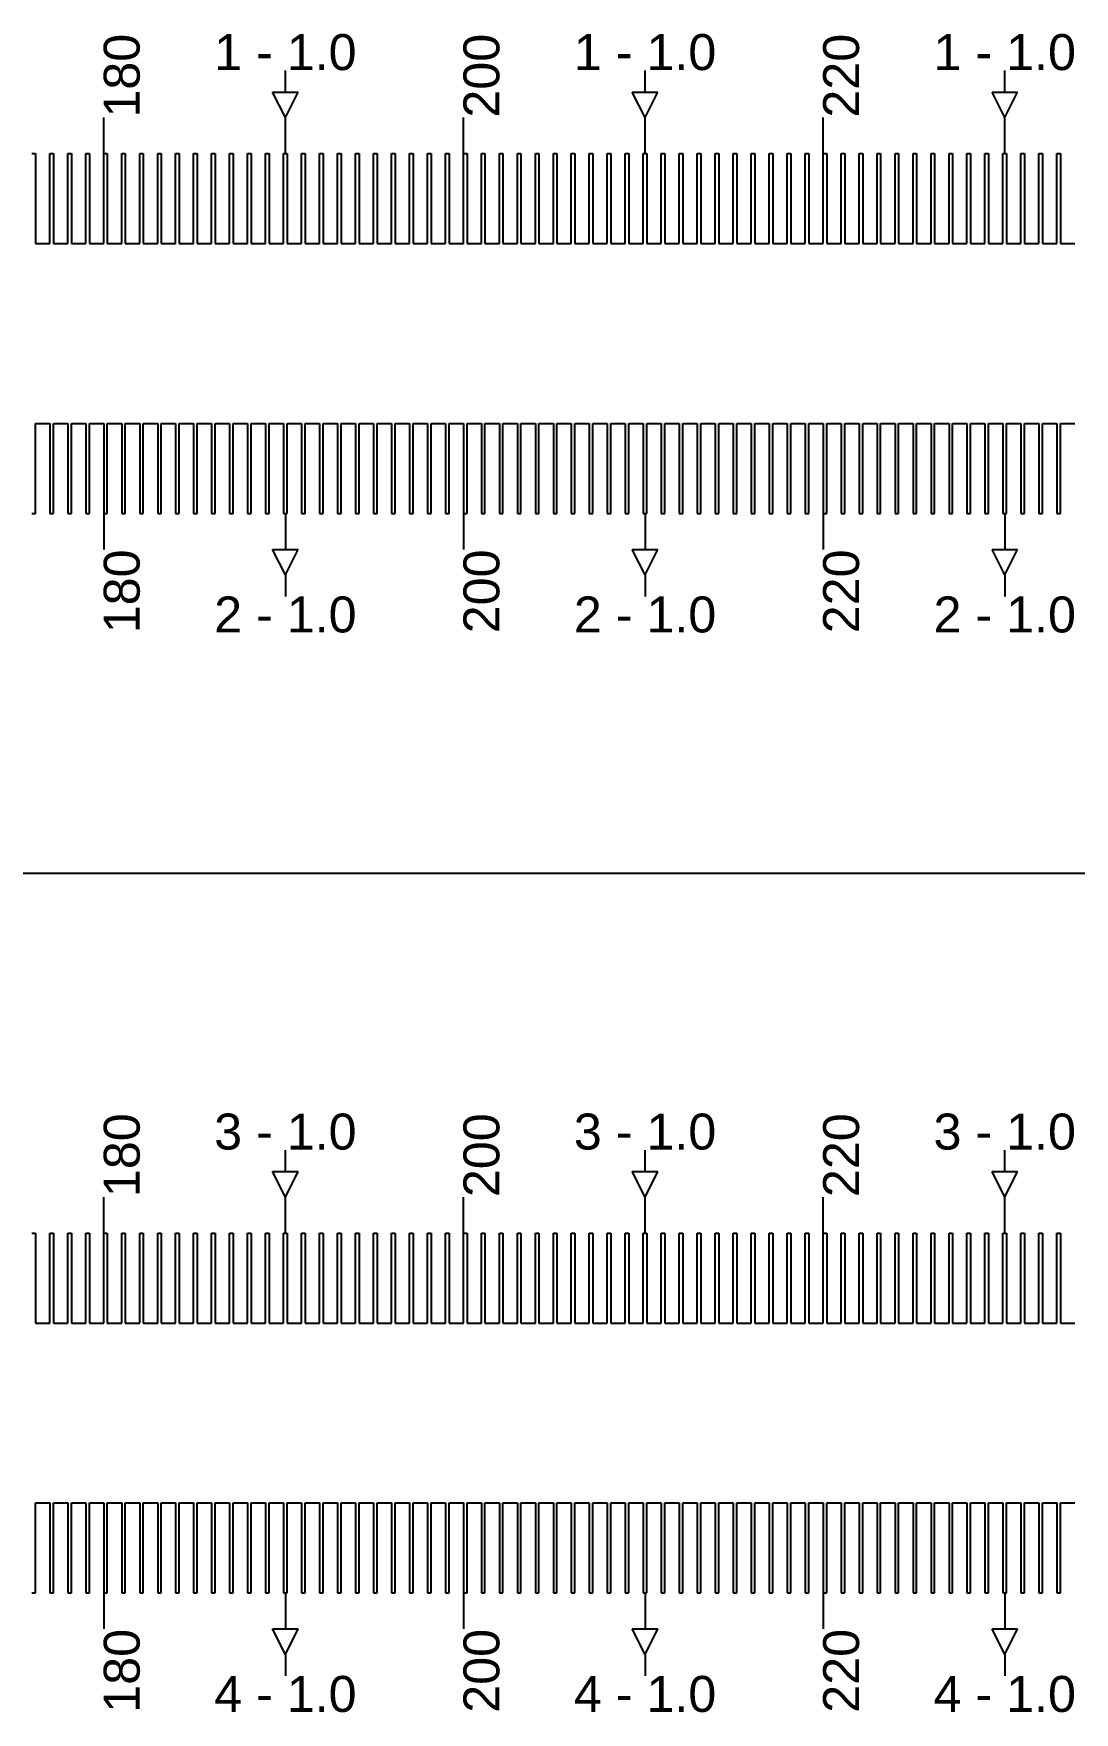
# Model space of a CAD drawing. Extents: x -119394 to 128420, y 74496 to 185496.
# Drawn here: x 13137.3 to 13426.7, y 112562.7 to 113029.2 of the extents above; entities that cross this region are included whole.
import ezdxf

# ---------------------------------------------------------------- set-up
doc = ezdxf.new("R2010")
doc.units = 13
doc.layers.add('CL - Label-1', color=120, linetype='Continuous')
doc.layers.add('CL - Label-2', color=132, linetype='Continuous')
doc.layers.add('CL - Sub-Micro', color=7, linetype='Continuous', true_color=0x47d1ff)
doc.styles.get("Standard").update_dxf_attribs({"font": 'arial.ttf'})

msp = doc.modelspace()

# ---------------------------------------------------------------- linework, layer by layer
for p, q in [((13207.29, 113012.94), (13207.29, 113018.94)), ((13307.29, 113012.94), (13307.29, 113018.94)), ((13407.29, 113012.94), (13407.29, 113018.94)), ((13156.79, 112995.86), (13156.79, 113005.86)), ((13207.29, 112995.86), (13207.29, 113005.86)), ((13256.79, 112995.86), (13256.79, 113005.86)), ((13307.29, 112995.86), (13307.29, 113005.86)), ((13356.79, 112995.86), (13356.79, 113005.86)), ((13407.29, 112995.86), (13407.29, 113005.86)), ((13156.79, 112895.86), (13156.79, 112885.86)), ((13207.29, 112895.86), (13207.29, 112885.86)), ((13256.79, 112895.86), (13256.79, 112885.86)), ((13307.29, 112895.86), (13307.29, 112885.86)), ((13356.79, 112895.86), (13356.79, 112885.86)), ((13407.29, 112895.86), (13407.29, 112885.86)), ((13207.29, 112878.79), (13207.29, 112872.79)), ((13307.29, 112878.79), (13307.29, 112872.79)), ((13407.29, 112878.79), (13407.29, 112872.79)), ((4356.79, 112795.86), (14856.79, 112795.86)), ((13207.29, 112712.94), (13207.29, 112718.94)), ((13307.29, 112712.94), (13307.29, 112718.94)), ((13407.29, 112712.94), (13407.29, 112718.94)), ((13156.79, 112695.86), (13156.79, 112705.86)), ((13207.29, 112695.86), (13207.29, 112705.86)), ((13256.79, 112695.86), (13256.79, 112705.86)), ((13307.29, 112695.86), (13307.29, 112705.86)), ((13356.79, 112695.86), (13356.79, 112705.86)), ((13407.29, 112695.86), (13407.29, 112705.86)), ((13156.79, 112595.86), (13156.79, 112585.86)), ((13207.29, 112595.86), (13207.29, 112585.86)), ((13256.79, 112595.86), (13256.79, 112585.86)), ((13307.29, 112595.86), (13307.29, 112585.86)), ((13356.79, 112595.86), (13356.79, 112585.86)), ((13407.29, 112595.86), (13407.29, 112585.86)), ((13207.29, 112578.79), (13207.29, 112572.79)), ((13307.29, 112578.79), (13307.29, 112572.79)), ((13407.29, 112578.79), (13407.29, 112572.79))]:
    msp.add_line(p, q)
at = {"layer": 'CL - Label-2'}
for p, q in [((13207.29, 113005.86), (13203.75, 113012.96)), ((13203.75, 113012.96), (13210.82, 113012.96)), ((13207.29, 113005.86), (13210.82, 113012.96)), ((13307.29, 113005.86), (13303.75, 113012.96)), ((13303.75, 113012.96), (13310.82, 113012.96)), ((13307.29, 113005.86), (13310.82, 113012.96)), ((13407.29, 113005.86), (13403.75, 113012.96)), ((13403.75, 113012.96), (13410.82, 113012.96)), ((13407.29, 113005.86), (13410.82, 113012.96)), ((13207.29, 112878.79), (13203.75, 112885.89)), ((13203.75, 112885.89), (13210.82, 112885.89)), ((13207.29, 112878.79), (13210.82, 112885.89)), ((13307.29, 112878.79), (13303.75, 112885.89)), ((13303.75, 112885.89), (13310.82, 112885.89)), ((13307.29, 112878.79), (13310.82, 112885.89)), ((13407.29, 112878.79), (13403.75, 112885.89)), ((13403.75, 112885.89), (13410.82, 112885.89)), ((13407.29, 112878.79), (13410.82, 112885.89)), ((13207.29, 112705.86), (13203.75, 112712.96)), ((13203.75, 112712.96), (13210.82, 112712.96)), ((13207.29, 112705.86), (13210.82, 112712.96)), ((13307.29, 112705.86), (13303.75, 112712.96)), ((13303.75, 112712.96), (13310.82, 112712.96)), ((13307.29, 112705.86), (13310.82, 112712.96)), ((13407.29, 112705.86), (13403.75, 112712.96)), ((13403.75, 112712.96), (13410.82, 112712.96)), ((13407.29, 112705.86), (13410.82, 112712.96)), ((13207.29, 112578.79), (13203.75, 112585.89)), ((13203.75, 112585.89), (13210.82, 112585.89)), ((13207.29, 112578.79), (13210.82, 112585.89)), ((13307.29, 112578.79), (13303.75, 112585.89)), ((13303.75, 112585.89), (13310.82, 112585.89)), ((13307.29, 112578.79), (13310.82, 112585.89)), ((13407.29, 112578.79), (13403.75, 112585.89)), ((13403.75, 112585.89), (13410.82, 112585.89)), ((13407.29, 112578.79), (13410.82, 112585.89))]:
    msp.add_line(p, q, dxfattribs=at)
at = {"layer": 'CL - Sub-Micro'}
for p, q in [((13136.79, 112995.86), (13137.79, 112995.86)), ((13137.79, 112995.86), (13137.79, 112970.86)), ((13141.79, 112970.86), (13141.79, 112995.86)), ((13141.79, 112995.86), (13142.79, 112995.86)), ((13142.79, 112995.86), (13142.79, 112970.86)), ((13146.79, 112970.86), (13146.79, 112995.86)), ((13146.79, 112995.86), (13147.79, 112995.86)), ((13147.79, 112995.86), (13147.79, 112970.86)), ((13151.79, 112970.86), (13151.79, 112995.86)), ((13151.79, 112995.86), (13152.79, 112995.86)), ((13152.79, 112995.86), (13152.79, 112970.86)), ((13156.79, 112970.86), (13156.79, 112995.86)), ((13156.79, 112995.86), (13157.79, 112995.86)), ((13157.79, 112995.86), (13157.79, 112970.86)), ((13161.79, 112970.86), (13161.79, 112995.86)), ((13161.79, 112995.86), (13162.79, 112995.86)), ((13162.79, 112995.86), (13162.79, 112970.86)), ((13166.79, 112970.86), (13166.79, 112995.86)), ((13166.79, 112995.86), (13167.79, 112995.86)), ((13167.79, 112995.86), (13167.79, 112970.86)), ((13171.79, 112970.86), (13171.79, 112995.86)), ((13171.79, 112995.86), (13172.79, 112995.86)), ((13172.79, 112995.86), (13172.79, 112970.86)), ((13176.79, 112970.86), (13176.79, 112995.86)), ((13176.79, 112995.86), (13177.79, 112995.86)), ((13177.79, 112995.86), (13177.79, 112970.86)), ((13181.79, 112970.86), (13181.79, 112995.86)), ((13181.79, 112995.86), (13182.79, 112995.86)), ((13182.79, 112995.86), (13182.79, 112970.86)), ((13186.79, 112970.86), (13186.79, 112995.86)), ((13186.79, 112995.86), (13187.79, 112995.86)), ((13187.79, 112995.86), (13187.79, 112970.86)), ((13191.79, 112970.86), (13191.79, 112995.86)), ((13191.79, 112995.86), (13192.79, 112995.86)), ((13192.79, 112995.86), (13192.79, 112970.86)), ((13196.79, 112970.86), (13196.79, 112995.86)), ((13196.79, 112995.86), (13197.79, 112995.86)), ((13197.79, 112995.86), (13197.79, 112970.86)), ((13201.79, 112970.86), (13201.79, 112995.86)), ((13201.79, 112995.86), (13202.79, 112995.86)), ((13202.79, 112995.86), (13202.79, 112970.86)), ((13206.79, 112970.86), (13206.79, 112995.86)), ((13206.79, 112995.86), (13207.79, 112995.86)), ((13207.79, 112995.86), (13207.79, 112970.86)), ((13211.79, 112970.86), (13211.79, 112995.86)), ((13211.79, 112995.86), (13212.79, 112995.86)), ((13212.79, 112995.86), (13212.79, 112970.86)), ((13216.79, 112970.86), (13216.79, 112995.86)), ((13216.79, 112995.86), (13217.79, 112995.86)), ((13217.79, 112995.86), (13217.79, 112970.86)), ((13221.79, 112970.86), (13221.79, 112995.86)), ((13221.79, 112995.86), (13222.79, 112995.86)), ((13222.79, 112995.86), (13222.79, 112970.86)), ((13226.79, 112970.86), (13226.79, 112995.86)), ((13226.79, 112995.86), (13227.79, 112995.86)), ((13227.79, 112995.86), (13227.79, 112970.86)), ((13231.79, 112970.86), (13231.79, 112995.86)), ((13231.79, 112995.86), (13232.79, 112995.86)), ((13232.79, 112995.86), (13232.79, 112970.86)), ((13236.79, 112970.86), (13236.79, 112995.86)), ((13236.79, 112995.86), (13237.79, 112995.86)), ((13237.79, 112995.86), (13237.79, 112970.86)), ((13241.79, 112970.86), (13241.79, 112995.86)), ((13241.79, 112995.86), (13242.79, 112995.86)), ((13242.79, 112995.86), (13242.79, 112970.86)), ((13246.79, 112970.86), (13246.79, 112995.86)), ((13246.79, 112995.86), (13247.79, 112995.86)), ((13247.79, 112995.86), (13247.79, 112970.86)), ((13251.79, 112970.86), (13251.79, 112995.86)), ((13251.79, 112995.86), (13252.79, 112995.86)), ((13252.79, 112995.86), (13252.79, 112970.86)), ((13256.79, 112970.86), (13256.79, 112995.86)), ((13256.79, 112995.86), (13257.79, 112995.86)), ((13257.79, 112995.86), (13257.79, 112970.86)), ((13261.79, 112970.86), (13261.79, 112995.86)), ((13261.79, 112995.86), (13262.79, 112995.86)), ((13262.79, 112995.86), (13262.79, 112970.86)), ((13266.79, 112970.86), (13266.79, 112995.86)), ((13266.79, 112995.86), (13267.79, 112995.86)), ((13267.79, 112995.86), (13267.79, 112970.86)), ((13271.79, 112970.86), (13271.79, 112995.86)), ((13271.79, 112995.86), (13272.79, 112995.86)), ((13272.79, 112995.86), (13272.79, 112970.86)), ((13276.79, 112970.86), (13276.79, 112995.86)), ((13276.79, 112995.86), (13277.79, 112995.86)), ((13277.79, 112995.86), (13277.79, 112970.86)), ((13281.79, 112970.86), (13281.79, 112995.86)), ((13281.79, 112995.86), (13282.79, 112995.86)), ((13282.79, 112995.86), (13282.79, 112970.86)), ((13286.79, 112970.86), (13286.79, 112995.86)), ((13286.79, 112995.86), (13287.79, 112995.86)), ((13287.79, 112995.86), (13287.79, 112970.86)), ((13291.79, 112970.86), (13291.79, 112995.86)), ((13291.79, 112995.86), (13292.79, 112995.86)), ((13292.79, 112995.86), (13292.79, 112970.86)), ((13296.79, 112970.86), (13296.79, 112995.86)), ((13296.79, 112995.86), (13297.79, 112995.86)), ((13297.79, 112995.86), (13297.79, 112970.86)), ((13301.79, 112970.86), (13301.79, 112995.86)), ((13301.79, 112995.86), (13302.79, 112995.86)), ((13302.79, 112995.86), (13302.79, 112970.86)), ((13306.79, 112970.86), (13306.79, 112995.86)), ((13306.79, 112995.86), (13307.79, 112995.86)), ((13307.79, 112995.86), (13307.79, 112970.86)), ((13311.79, 112970.86), (13311.79, 112995.86)), ((13311.79, 112995.86), (13312.79, 112995.86)), ((13312.79, 112995.86), (13312.79, 112970.86)), ((13316.79, 112970.86), (13316.79, 112995.86)), ((13316.79, 112995.86), (13317.79, 112995.86)), ((13317.79, 112995.86), (13317.79, 112970.86)), ((13321.79, 112970.86), (13321.79, 112995.86)), ((13321.79, 112995.86), (13322.79, 112995.86)), ((13322.79, 112995.86), (13322.79, 112970.86)), ((13326.79, 112970.86), (13326.79, 112995.86)), ((13326.79, 112995.86), (13327.79, 112995.86)), ((13327.79, 112995.86), (13327.79, 112970.86)), ((13331.79, 112970.86), (13331.79, 112995.86)), ((13331.79, 112995.86), (13332.79, 112995.86)), ((13332.79, 112995.86), (13332.79, 112970.86)), ((13336.79, 112970.86), (13336.79, 112995.86)), ((13336.79, 112995.86), (13337.79, 112995.86)), ((13337.79, 112995.86), (13337.79, 112970.86)), ((13341.79, 112970.86), (13341.79, 112995.86)), ((13341.79, 112995.86), (13342.79, 112995.86)), ((13342.79, 112995.86), (13342.79, 112970.86)), ((13346.79, 112970.86), (13346.79, 112995.86)), ((13346.79, 112995.86), (13347.79, 112995.86)), ((13347.79, 112995.86), (13347.79, 112970.86)), ((13351.79, 112970.86), (13351.79, 112995.86)), ((13351.79, 112995.86), (13352.79, 112995.86)), ((13352.79, 112995.86), (13352.79, 112970.86)), ((13356.79, 112970.86), (13356.79, 112995.86)), ((13356.79, 112995.86), (13357.79, 112995.86)), ((13357.79, 112995.86), (13357.79, 112970.86)), ((13361.79, 112970.86), (13361.79, 112995.86)), ((13361.79, 112995.86), (13362.79, 112995.86)), ((13362.79, 112995.86), (13362.79, 112970.86)), ((13366.79, 112970.86), (13366.79, 112995.86)), ((13366.79, 112995.86), (13367.79, 112995.86)), ((13367.79, 112995.86), (13367.79, 112970.86)), ((13371.79, 112970.86), (13371.79, 112995.86)), ((13371.79, 112995.86), (13372.79, 112995.86)), ((13372.79, 112995.86), (13372.79, 112970.86)), ((13376.79, 112970.86), (13376.79, 112995.86)), ((13376.79, 112995.86), (13377.79, 112995.86)), ((13377.79, 112995.86), (13377.79, 112970.86)), ((13381.79, 112970.86), (13381.79, 112995.86)), ((13381.79, 112995.86), (13382.79, 112995.86)), ((13382.79, 112995.86), (13382.79, 112970.86)), ((13386.79, 112970.86), (13386.79, 112995.86)), ((13386.79, 112995.86), (13387.79, 112995.86)), ((13387.79, 112995.86), (13387.79, 112970.86)), ((13391.79, 112970.86), (13391.79, 112995.86)), ((13391.79, 112995.86), (13392.79, 112995.86)), ((13392.79, 112995.86), (13392.79, 112970.86)), ((13396.79, 112970.86), (13396.79, 112995.86)), ((13396.79, 112995.86), (13397.79, 112995.86)), ((13397.79, 112995.86), (13397.79, 112970.86)), ((13401.79, 112970.86), (13401.79, 112995.86)), ((13401.79, 112995.86), (13402.79, 112995.86)), ((13402.79, 112995.86), (13402.79, 112970.86)), ((13406.79, 112970.86), (13406.79, 112995.86)), ((13406.79, 112995.86), (13407.79, 112995.86)), ((13407.79, 112995.86), (13407.79, 112970.86)), ((13411.79, 112970.86), (13411.79, 112995.86)), ((13411.79, 112995.86), (13412.79, 112995.86)), ((13412.79, 112995.86), (13412.79, 112970.86)), ((13416.79, 112970.86), (13416.79, 112995.86)), ((13416.79, 112995.86), (13417.79, 112995.86)), ((13417.79, 112995.86), (13417.79, 112970.86)), ((13421.79, 112970.86), (13421.79, 112995.86)), ((13421.79, 112995.86), (13422.79, 112995.86)), ((13422.79, 112995.86), (13422.79, 112970.86)), ((13137.79, 112970.86), (13141.79, 112970.86)), ((13142.79, 112970.86), (13146.79, 112970.86)), ((13147.79, 112970.86), (13151.79, 112970.86)), ((13152.79, 112970.86), (13156.79, 112970.86)), ((13157.79, 112970.86), (13161.79, 112970.86)), ((13162.79, 112970.86), (13166.79, 112970.86)), ((13167.79, 112970.86), (13171.79, 112970.86)), ((13172.79, 112970.86), (13176.79, 112970.86)), ((13177.79, 112970.86), (13181.79, 112970.86)), ((13182.79, 112970.86), (13186.79, 112970.86)), ((13187.79, 112970.86), (13191.79, 112970.86)), ((13192.79, 112970.86), (13196.79, 112970.86)), ((13197.79, 112970.86), (13201.79, 112970.86)), ((13202.79, 112970.86), (13206.79, 112970.86)), ((13207.79, 112970.86), (13211.79, 112970.86)), ((13212.79, 112970.86), (13216.79, 112970.86)), ((13217.79, 112970.86), (13221.79, 112970.86)), ((13222.79, 112970.86), (13226.79, 112970.86)), ((13227.79, 112970.86), (13231.79, 112970.86)), ((13232.79, 112970.86), (13236.79, 112970.86)), ((13237.79, 112970.86), (13241.79, 112970.86)), ((13242.79, 112970.86), (13246.79, 112970.86)), ((13247.79, 112970.86), (13251.79, 112970.86)), ((13252.79, 112970.86), (13256.79, 112970.86)), ((13257.79, 112970.86), (13261.79, 112970.86)), ((13262.79, 112970.86), (13266.79, 112970.86)), ((13267.79, 112970.86), (13271.79, 112970.86)), ((13272.79, 112970.86), (13276.79, 112970.86)), ((13277.79, 112970.86), (13281.79, 112970.86)), ((13282.79, 112970.86), (13286.79, 112970.86)), ((13287.79, 112970.86), (13291.79, 112970.86)), ((13292.79, 112970.86), (13296.79, 112970.86)), ((13297.79, 112970.86), (13301.79, 112970.86)), ((13302.79, 112970.86), (13306.79, 112970.86)), ((13307.79, 112970.86), (13311.79, 112970.86)), ((13312.79, 112970.86), (13316.79, 112970.86)), ((13317.79, 112970.86), (13321.79, 112970.86)), ((13322.79, 112970.86), (13326.79, 112970.86)), ((13327.79, 112970.86), (13331.79, 112970.86)), ((13332.79, 112970.86), (13336.79, 112970.86)), ((13337.79, 112970.86), (13341.79, 112970.86)), ((13342.79, 112970.86), (13346.79, 112970.86)), ((13347.79, 112970.86), (13351.79, 112970.86)), ((13352.79, 112970.86), (13356.79, 112970.86)), ((13357.79, 112970.86), (13361.79, 112970.86)), ((13362.79, 112970.86), (13366.79, 112970.86)), ((13367.79, 112970.86), (13371.79, 112970.86)), ((13372.79, 112970.86), (13376.79, 112970.86)), ((13377.79, 112970.86), (13381.79, 112970.86)), ((13382.79, 112970.86), (13386.79, 112970.86)), ((13387.79, 112970.86), (13391.79, 112970.86)), ((13392.79, 112970.86), (13396.79, 112970.86)), ((13397.79, 112970.86), (13401.79, 112970.86)), ((13402.79, 112970.86), (13406.79, 112970.86)), ((13407.79, 112970.86), (13411.79, 112970.86)), ((13412.79, 112970.86), (13416.79, 112970.86)), ((13417.79, 112970.86), (13421.79, 112970.86)), ((13422.79, 112970.86), (13426.79, 112970.86)), ((13137.79, 112895.86), (13137.79, 112920.86)), ((13137.79, 112920.86), (13141.79, 112920.86)), ((13141.79, 112920.86), (13141.79, 112895.86)), ((13142.79, 112895.86), (13142.79, 112920.86)), ((13142.79, 112920.86), (13146.79, 112920.86)), ((13146.79, 112920.86), (13146.79, 112895.86)), ((13147.79, 112895.86), (13147.79, 112920.86)), ((13147.79, 112920.86), (13151.79, 112920.86)), ((13151.79, 112920.86), (13151.79, 112895.86)), ((13152.79, 112895.86), (13152.79, 112920.86)), ((13152.79, 112920.86), (13156.79, 112920.86)), ((13156.79, 112920.86), (13156.79, 112895.86)), ((13157.79, 112895.86), (13157.79, 112920.86)), ((13157.79, 112920.86), (13161.79, 112920.86)), ((13161.79, 112920.86), (13161.79, 112895.86)), ((13162.79, 112895.86), (13162.79, 112920.86)), ((13162.79, 112920.86), (13166.79, 112920.86)), ((13166.79, 112920.86), (13166.79, 112895.86)), ((13167.79, 112895.86), (13167.79, 112920.86)), ((13167.79, 112920.86), (13171.79, 112920.86)), ((13171.79, 112920.86), (13171.79, 112895.86)), ((13172.79, 112895.86), (13172.79, 112920.86)), ((13172.79, 112920.86), (13176.79, 112920.86)), ((13176.79, 112920.86), (13176.79, 112895.86)), ((13177.79, 112895.86), (13177.79, 112920.86)), ((13177.79, 112920.86), (13181.79, 112920.86)), ((13181.79, 112920.86), (13181.79, 112895.86)), ((13182.79, 112895.86), (13182.79, 112920.86)), ((13182.79, 112920.86), (13186.79, 112920.86)), ((13186.79, 112920.86), (13186.79, 112895.86)), ((13187.79, 112895.86), (13187.79, 112920.86)), ((13187.79, 112920.86), (13191.79, 112920.86)), ((13191.79, 112920.86), (13191.79, 112895.86)), ((13192.79, 112895.86), (13192.79, 112920.86)), ((13192.79, 112920.86), (13196.79, 112920.86)), ((13196.79, 112920.86), (13196.79, 112895.86)), ((13197.79, 112895.86), (13197.79, 112920.86)), ((13197.79, 112920.86), (13201.79, 112920.86)), ((13201.79, 112920.86), (13201.79, 112895.86)), ((13202.79, 112895.86), (13202.79, 112920.86)), ((13202.79, 112920.86), (13206.79, 112920.86)), ((13206.79, 112920.86), (13206.79, 112895.86)), ((13207.79, 112895.86), (13207.79, 112920.86)), ((13207.79, 112920.86), (13211.79, 112920.86)), ((13211.79, 112920.86), (13211.79, 112895.86)), ((13212.79, 112895.86), (13212.79, 112920.86)), ((13212.79, 112920.86), (13216.79, 112920.86)), ((13216.79, 112920.86), (13216.79, 112895.86)), ((13217.79, 112895.86), (13217.79, 112920.86)), ((13217.79, 112920.86), (13221.79, 112920.86)), ((13221.79, 112920.86), (13221.79, 112895.86)), ((13222.79, 112895.86), (13222.79, 112920.86)), ((13222.79, 112920.86), (13226.79, 112920.86)), ((13226.79, 112920.86), (13226.79, 112895.86)), ((13227.79, 112895.86), (13227.79, 112920.86)), ((13227.79, 112920.86), (13231.79, 112920.86)), ((13231.79, 112920.86), (13231.79, 112895.86)), ((13232.79, 112895.86), (13232.79, 112920.86)), ((13232.79, 112920.86), (13236.79, 112920.86)), ((13236.79, 112920.86), (13236.79, 112895.86)), ((13237.79, 112895.86), (13237.79, 112920.86)), ((13237.79, 112920.86), (13241.79, 112920.86)), ((13241.79, 112920.86), (13241.79, 112895.86)), ((13242.79, 112895.86), (13242.79, 112920.86)), ((13242.79, 112920.86), (13246.79, 112920.86)), ((13246.79, 112920.86), (13246.79, 112895.86)), ((13247.79, 112895.86), (13247.79, 112920.86)), ((13247.79, 112920.86), (13251.79, 112920.86)), ((13251.79, 112920.86), (13251.79, 112895.86)), ((13252.79, 112895.86), (13252.79, 112920.86)), ((13252.79, 112920.86), (13256.79, 112920.86)), ((13256.79, 112920.86), (13256.79, 112895.86)), ((13257.79, 112895.86), (13257.79, 112920.86)), ((13257.79, 112920.86), (13261.79, 112920.86)), ((13261.79, 112920.86), (13261.79, 112895.86)), ((13262.79, 112895.86), (13262.79, 112920.86)), ((13262.79, 112920.86), (13266.79, 112920.86)), ((13266.79, 112920.86), (13266.79, 112895.86)), ((13267.79, 112895.86), (13267.79, 112920.86)), ((13267.79, 112920.86), (13271.79, 112920.86)), ((13271.79, 112920.86), (13271.79, 112895.86)), ((13272.79, 112895.86), (13272.79, 112920.86)), ((13272.79, 112920.86), (13276.79, 112920.86)), ((13276.79, 112920.86), (13276.79, 112895.86)), ((13277.79, 112895.86), (13277.79, 112920.86)), ((13277.79, 112920.86), (13281.79, 112920.86)), ((13281.79, 112920.86), (13281.79, 112895.86)), ((13282.79, 112895.86), (13282.79, 112920.86)), ((13282.79, 112920.86), (13286.79, 112920.86)), ((13286.79, 112920.86), (13286.79, 112895.86)), ((13287.79, 112895.86), (13287.79, 112920.86)), ((13287.79, 112920.86), (13291.79, 112920.86)), ((13291.79, 112920.86), (13291.79, 112895.86)), ((13292.79, 112895.86), (13292.79, 112920.86)), ((13292.79, 112920.86), (13296.79, 112920.86)), ((13296.79, 112920.86), (13296.79, 112895.86)), ((13297.79, 112895.86), (13297.79, 112920.86)), ((13297.79, 112920.86), (13301.79, 112920.86)), ((13301.79, 112920.86), (13301.79, 112895.86)), ((13302.79, 112895.86), (13302.79, 112920.86)), ((13302.79, 112920.86), (13306.79, 112920.86)), ((13306.79, 112920.86), (13306.79, 112895.86)), ((13307.79, 112895.86), (13307.79, 112920.86)), ((13307.79, 112920.86), (13311.79, 112920.86)), ((13311.79, 112920.86), (13311.79, 112895.86)), ((13312.79, 112895.86), (13312.79, 112920.86)), ((13312.79, 112920.86), (13316.79, 112920.86)), ((13316.79, 112920.86), (13316.79, 112895.86)), ((13317.79, 112895.86), (13317.79, 112920.86)), ((13317.79, 112920.86), (13321.79, 112920.86)), ((13321.79, 112920.86), (13321.79, 112895.86)), ((13322.79, 112895.86), (13322.79, 112920.86)), ((13322.79, 112920.86), (13326.79, 112920.86)), ((13326.79, 112920.86), (13326.79, 112895.86)), ((13327.79, 112895.86), (13327.79, 112920.86)), ((13327.79, 112920.86), (13331.79, 112920.86)), ((13331.79, 112920.86), (13331.79, 112895.86)), ((13332.79, 112895.86), (13332.79, 112920.86)), ((13332.79, 112920.86), (13336.79, 112920.86)), ((13336.79, 112920.86), (13336.79, 112895.86)), ((13337.79, 112895.86), (13337.79, 112920.86)), ((13337.79, 112920.86), (13341.79, 112920.86)), ((13341.79, 112920.86), (13341.79, 112895.86)), ((13342.79, 112895.86), (13342.79, 112920.86)), ((13342.79, 112920.86), (13346.79, 112920.86)), ((13346.79, 112920.86), (13346.79, 112895.86)), ((13347.79, 112895.86), (13347.79, 112920.86)), ((13347.79, 112920.86), (13351.79, 112920.86)), ((13351.79, 112920.86), (13351.79, 112895.86)), ((13352.79, 112895.86), (13352.79, 112920.86)), ((13352.79, 112920.86), (13356.79, 112920.86)), ((13356.79, 112920.86), (13356.79, 112895.86)), ((13357.79, 112895.86), (13357.79, 112920.86)), ((13357.79, 112920.86), (13361.79, 112920.86)), ((13361.79, 112920.86), (13361.79, 112895.86)), ((13362.79, 112895.86), (13362.79, 112920.86)), ((13362.79, 112920.86), (13366.79, 112920.86)), ((13366.79, 112920.86), (13366.79, 112895.86)), ((13367.79, 112895.86), (13367.79, 112920.86)), ((13367.79, 112920.86), (13371.79, 112920.86)), ((13371.79, 112920.86), (13371.79, 112895.86)), ((13372.79, 112895.86), (13372.79, 112920.86)), ((13372.79, 112920.86), (13376.79, 112920.86)), ((13376.79, 112920.86), (13376.79, 112895.86)), ((13377.79, 112895.86), (13377.79, 112920.86)), ((13377.79, 112920.86), (13381.79, 112920.86)), ((13381.79, 112920.86), (13381.79, 112895.86)), ((13382.79, 112895.86), (13382.79, 112920.86)), ((13382.79, 112920.86), (13386.79, 112920.86)), ((13386.79, 112920.86), (13386.79, 112895.86)), ((13387.79, 112895.86), (13387.79, 112920.86)), ((13387.79, 112920.86), (13391.79, 112920.86)), ((13391.79, 112920.86), (13391.79, 112895.86)), ((13392.79, 112895.86), (13392.79, 112920.86)), ((13392.79, 112920.86), (13396.79, 112920.86)), ((13396.79, 112920.86), (13396.79, 112895.86)), ((13397.79, 112895.86), (13397.79, 112920.86)), ((13397.79, 112920.86), (13401.79, 112920.86)), ((13401.79, 112920.86), (13401.79, 112895.86)), ((13402.79, 112895.86), (13402.79, 112920.86)), ((13402.79, 112920.86), (13406.79, 112920.86)), ((13406.79, 112920.86), (13406.79, 112895.86)), ((13407.79, 112895.86), (13407.79, 112920.86)), ((13407.79, 112920.86), (13411.79, 112920.86)), ((13411.79, 112920.86), (13411.79, 112895.86)), ((13412.79, 112895.86), (13412.79, 112920.86)), ((13412.79, 112920.86), (13416.79, 112920.86)), ((13416.79, 112920.86), (13416.79, 112895.86)), ((13417.79, 112895.86), (13417.79, 112920.86)), ((13417.79, 112920.86), (13421.79, 112920.86)), ((13421.79, 112920.86), (13421.79, 112895.86)), ((13422.79, 112895.86), (13422.79, 112920.86)), ((13422.79, 112920.86), (13426.79, 112920.86)), ((13136.79, 112895.86), (13137.79, 112895.86)), ((13141.79, 112895.86), (13142.79, 112895.86)), ((13146.79, 112895.86), (13147.79, 112895.86)), ((13151.79, 112895.86), (13152.79, 112895.86)), ((13156.79, 112895.86), (13157.79, 112895.86)), ((13161.79, 112895.86), (13162.79, 112895.86)), ((13166.79, 112895.86), (13167.79, 112895.86)), ((13171.79, 112895.86), (13172.79, 112895.86)), ((13176.79, 112895.86), (13177.79, 112895.86)), ((13181.79, 112895.86), (13182.79, 112895.86)), ((13186.79, 112895.86), (13187.79, 112895.86)), ((13191.79, 112895.86), (13192.79, 112895.86)), ((13196.79, 112895.86), (13197.79, 112895.86)), ((13201.79, 112895.86), (13202.79, 112895.86)), ((13206.79, 112895.86), (13207.79, 112895.86)), ((13211.79, 112895.86), (13212.79, 112895.86)), ((13216.79, 112895.86), (13217.79, 112895.86)), ((13221.79, 112895.86), (13222.79, 112895.86)), ((13226.79, 112895.86), (13227.79, 112895.86)), ((13231.79, 112895.86), (13232.79, 112895.86)), ((13236.79, 112895.86), (13237.79, 112895.86)), ((13241.79, 112895.86), (13242.79, 112895.86)), ((13246.79, 112895.86), (13247.79, 112895.86)), ((13251.79, 112895.86), (13252.79, 112895.86)), ((13256.79, 112895.86), (13257.79, 112895.86)), ((13261.79, 112895.86), (13262.79, 112895.86)), ((13266.79, 112895.86), (13267.79, 112895.86)), ((13271.79, 112895.86), (13272.79, 112895.86)), ((13276.79, 112895.86), (13277.79, 112895.86)), ((13281.79, 112895.86), (13282.79, 112895.86)), ((13286.79, 112895.86), (13287.79, 112895.86)), ((13291.79, 112895.86), (13292.79, 112895.86)), ((13296.79, 112895.86), (13297.79, 112895.86)), ((13301.79, 112895.86), (13302.79, 112895.86)), ((13306.79, 112895.86), (13307.79, 112895.86)), ((13311.79, 112895.86), (13312.79, 112895.86)), ((13316.79, 112895.86), (13317.79, 112895.86)), ((13321.79, 112895.86), (13322.79, 112895.86)), ((13326.79, 112895.86), (13327.79, 112895.86)), ((13331.79, 112895.86), (13332.79, 112895.86)), ((13336.79, 112895.86), (13337.79, 112895.86)), ((13341.79, 112895.86), (13342.79, 112895.86)), ((13346.79, 112895.86), (13347.79, 112895.86)), ((13351.79, 112895.86), (13352.79, 112895.86)), ((13356.79, 112895.86), (13357.79, 112895.86)), ((13361.79, 112895.86), (13362.79, 112895.86)), ((13366.79, 112895.86), (13367.79, 112895.86)), ((13371.79, 112895.86), (13372.79, 112895.86)), ((13376.79, 112895.86), (13377.79, 112895.86)), ((13381.79, 112895.86), (13382.79, 112895.86)), ((13386.79, 112895.86), (13387.79, 112895.86)), ((13391.79, 112895.86), (13392.79, 112895.86)), ((13396.79, 112895.86), (13397.79, 112895.86)), ((13401.79, 112895.86), (13402.79, 112895.86)), ((13406.79, 112895.86), (13407.79, 112895.86)), ((13411.79, 112895.86), (13412.79, 112895.86)), ((13416.79, 112895.86), (13417.79, 112895.86)), ((13421.79, 112895.86), (13422.79, 112895.86)), ((13136.79, 112695.86), (13137.79, 112695.86)), ((13137.79, 112695.86), (13137.79, 112670.86)), ((13141.79, 112670.86), (13141.79, 112695.86)), ((13141.79, 112695.86), (13142.79, 112695.86)), ((13142.79, 112695.86), (13142.79, 112670.86)), ((13146.79, 112670.86), (13146.79, 112695.86)), ((13146.79, 112695.86), (13147.79, 112695.86)), ((13147.79, 112695.86), (13147.79, 112670.86)), ((13151.79, 112670.86), (13151.79, 112695.86)), ((13151.79, 112695.86), (13152.79, 112695.86)), ((13152.79, 112695.86), (13152.79, 112670.86)), ((13156.79, 112670.86), (13156.79, 112695.86)), ((13156.79, 112695.86), (13157.79, 112695.86)), ((13157.79, 112695.86), (13157.79, 112670.86)), ((13161.79, 112670.86), (13161.79, 112695.86)), ((13161.79, 112695.86), (13162.79, 112695.86)), ((13162.79, 112695.86), (13162.79, 112670.86)), ((13166.79, 112670.86), (13166.79, 112695.86)), ((13166.79, 112695.86), (13167.79, 112695.86)), ((13167.79, 112695.86), (13167.79, 112670.86)), ((13171.79, 112670.86), (13171.79, 112695.86)), ((13171.79, 112695.86), (13172.79, 112695.86)), ((13172.79, 112695.86), (13172.79, 112670.86)), ((13176.79, 112670.86), (13176.79, 112695.86)), ((13176.79, 112695.86), (13177.79, 112695.86)), ((13177.79, 112695.86), (13177.79, 112670.86)), ((13181.79, 112670.86), (13181.79, 112695.86)), ((13181.79, 112695.86), (13182.79, 112695.86)), ((13182.79, 112695.86), (13182.79, 112670.86)), ((13186.79, 112670.86), (13186.79, 112695.86)), ((13186.79, 112695.86), (13187.79, 112695.86)), ((13187.79, 112695.86), (13187.79, 112670.86)), ((13191.79, 112670.86), (13191.79, 112695.86)), ((13191.79, 112695.86), (13192.79, 112695.86)), ((13192.79, 112695.86), (13192.79, 112670.86)), ((13196.79, 112670.86), (13196.79, 112695.86)), ((13196.79, 112695.86), (13197.79, 112695.86)), ((13197.79, 112695.86), (13197.79, 112670.86)), ((13201.79, 112670.86), (13201.79, 112695.86)), ((13201.79, 112695.86), (13202.79, 112695.86)), ((13202.79, 112695.86), (13202.79, 112670.86)), ((13206.79, 112670.86), (13206.79, 112695.86)), ((13206.79, 112695.86), (13207.79, 112695.86)), ((13207.79, 112695.86), (13207.79, 112670.86)), ((13211.79, 112670.86), (13211.79, 112695.86)), ((13211.79, 112695.86), (13212.79, 112695.86)), ((13212.79, 112695.86), (13212.79, 112670.86)), ((13216.79, 112670.86), (13216.79, 112695.86)), ((13216.79, 112695.86), (13217.79, 112695.86)), ((13217.79, 112695.86), (13217.79, 112670.86)), ((13221.79, 112670.86), (13221.79, 112695.86)), ((13221.79, 112695.86), (13222.79, 112695.86)), ((13222.79, 112695.86), (13222.79, 112670.86)), ((13226.79, 112670.86), (13226.79, 112695.86)), ((13226.79, 112695.86), (13227.79, 112695.86)), ((13227.79, 112695.86), (13227.79, 112670.86)), ((13231.79, 112670.86), (13231.79, 112695.86)), ((13231.79, 112695.86), (13232.79, 112695.86)), ((13232.79, 112695.86), (13232.79, 112670.86)), ((13236.79, 112670.86), (13236.79, 112695.86)), ((13236.79, 112695.86), (13237.79, 112695.86)), ((13237.79, 112695.86), (13237.79, 112670.86)), ((13241.79, 112670.86), (13241.79, 112695.86)), ((13241.79, 112695.86), (13242.79, 112695.86)), ((13242.79, 112695.86), (13242.79, 112670.86)), ((13246.79, 112670.86), (13246.79, 112695.86)), ((13246.79, 112695.86), (13247.79, 112695.86)), ((13247.79, 112695.86), (13247.79, 112670.86)), ((13251.79, 112670.86), (13251.79, 112695.86)), ((13251.79, 112695.86), (13252.79, 112695.86)), ((13252.79, 112695.86), (13252.79, 112670.86)), ((13256.79, 112670.86), (13256.79, 112695.86)), ((13256.79, 112695.86), (13257.79, 112695.86)), ((13257.79, 112695.86), (13257.79, 112670.86)), ((13261.79, 112670.86), (13261.79, 112695.86)), ((13261.79, 112695.86), (13262.79, 112695.86)), ((13262.79, 112695.86), (13262.79, 112670.86)), ((13266.79, 112670.86), (13266.79, 112695.86)), ((13266.79, 112695.86), (13267.79, 112695.86)), ((13267.79, 112695.86), (13267.79, 112670.86)), ((13271.79, 112670.86), (13271.79, 112695.86)), ((13271.79, 112695.86), (13272.79, 112695.86)), ((13272.79, 112695.86), (13272.79, 112670.86)), ((13276.79, 112670.86), (13276.79, 112695.86)), ((13276.79, 112695.86), (13277.79, 112695.86)), ((13277.79, 112695.86), (13277.79, 112670.86)), ((13281.79, 112670.86), (13281.79, 112695.86)), ((13281.79, 112695.86), (13282.79, 112695.86)), ((13282.79, 112695.86), (13282.79, 112670.86)), ((13286.79, 112670.86), (13286.79, 112695.86)), ((13286.79, 112695.86), (13287.79, 112695.86)), ((13287.79, 112695.86), (13287.79, 112670.86)), ((13291.79, 112670.86), (13291.79, 112695.86)), ((13291.79, 112695.86), (13292.79, 112695.86)), ((13292.79, 112695.86), (13292.79, 112670.86)), ((13296.79, 112670.86), (13296.79, 112695.86)), ((13296.79, 112695.86), (13297.79, 112695.86)), ((13297.79, 112695.86), (13297.79, 112670.86)), ((13301.79, 112670.86), (13301.79, 112695.86)), ((13301.79, 112695.86), (13302.79, 112695.86)), ((13302.79, 112695.86), (13302.79, 112670.86)), ((13306.79, 112670.86), (13306.79, 112695.86)), ((13306.79, 112695.86), (13307.79, 112695.86)), ((13307.79, 112695.86), (13307.79, 112670.86)), ((13311.79, 112670.86), (13311.79, 112695.86)), ((13311.79, 112695.86), (13312.79, 112695.86)), ((13312.79, 112695.86), (13312.79, 112670.86)), ((13316.79, 112670.86), (13316.79, 112695.86)), ((13316.79, 112695.86), (13317.79, 112695.86)), ((13317.79, 112695.86), (13317.79, 112670.86)), ((13321.79, 112670.86), (13321.79, 112695.86)), ((13321.79, 112695.86), (13322.79, 112695.86)), ((13322.79, 112695.86), (13322.79, 112670.86)), ((13326.79, 112670.86), (13326.79, 112695.86)), ((13326.79, 112695.86), (13327.79, 112695.86)), ((13327.79, 112695.86), (13327.79, 112670.86)), ((13331.79, 112670.86), (13331.79, 112695.86)), ((13331.79, 112695.86), (13332.79, 112695.86)), ((13332.79, 112695.86), (13332.79, 112670.86)), ((13336.79, 112670.86), (13336.79, 112695.86)), ((13336.79, 112695.86), (13337.79, 112695.86)), ((13337.79, 112695.86), (13337.79, 112670.86)), ((13341.79, 112670.86), (13341.79, 112695.86)), ((13341.79, 112695.86), (13342.79, 112695.86)), ((13342.79, 112695.86), (13342.79, 112670.86)), ((13346.79, 112670.86), (13346.79, 112695.86)), ((13346.79, 112695.86), (13347.79, 112695.86)), ((13347.79, 112695.86), (13347.79, 112670.86)), ((13351.79, 112670.86), (13351.79, 112695.86)), ((13351.79, 112695.86), (13352.79, 112695.86)), ((13352.79, 112695.86), (13352.79, 112670.86)), ((13356.79, 112670.86), (13356.79, 112695.86)), ((13356.79, 112695.86), (13357.79, 112695.86)), ((13357.79, 112695.86), (13357.79, 112670.86)), ((13361.79, 112670.86), (13361.79, 112695.86)), ((13361.79, 112695.86), (13362.79, 112695.86)), ((13362.79, 112695.86), (13362.79, 112670.86)), ((13366.79, 112670.86), (13366.79, 112695.86)), ((13366.79, 112695.86), (13367.79, 112695.86)), ((13367.79, 112695.86), (13367.79, 112670.86)), ((13371.79, 112670.86), (13371.79, 112695.86)), ((13371.79, 112695.86), (13372.79, 112695.86)), ((13372.79, 112695.86), (13372.79, 112670.86)), ((13376.79, 112670.86), (13376.79, 112695.86)), ((13376.79, 112695.86), (13377.79, 112695.86)), ((13377.79, 112695.86), (13377.79, 112670.86)), ((13381.79, 112670.86), (13381.79, 112695.86)), ((13381.79, 112695.86), (13382.79, 112695.86)), ((13382.79, 112695.86), (13382.79, 112670.86)), ((13386.79, 112670.86), (13386.79, 112695.86)), ((13386.79, 112695.86), (13387.79, 112695.86)), ((13387.79, 112695.86), (13387.79, 112670.86)), ((13391.79, 112670.86), (13391.79, 112695.86)), ((13391.79, 112695.86), (13392.79, 112695.86)), ((13392.79, 112695.86), (13392.79, 112670.86)), ((13396.79, 112670.86), (13396.79, 112695.86)), ((13396.79, 112695.86), (13397.79, 112695.86)), ((13397.79, 112695.86), (13397.79, 112670.86)), ((13401.79, 112670.86), (13401.79, 112695.86)), ((13401.79, 112695.86), (13402.79, 112695.86)), ((13402.79, 112695.86), (13402.79, 112670.86)), ((13406.79, 112670.86), (13406.79, 112695.86)), ((13406.79, 112695.86), (13407.79, 112695.86)), ((13407.79, 112695.86), (13407.79, 112670.86)), ((13411.79, 112670.86), (13411.79, 112695.86)), ((13411.79, 112695.86), (13412.79, 112695.86)), ((13412.79, 112695.86), (13412.79, 112670.86)), ((13416.79, 112670.86), (13416.79, 112695.86)), ((13416.79, 112695.86), (13417.79, 112695.86)), ((13417.79, 112695.86), (13417.79, 112670.86)), ((13421.79, 112670.86), (13421.79, 112695.86)), ((13421.79, 112695.86), (13422.79, 112695.86)), ((13422.79, 112695.86), (13422.79, 112670.86)), ((13137.79, 112670.86), (13141.79, 112670.86)), ((13142.79, 112670.86), (13146.79, 112670.86)), ((13147.79, 112670.86), (13151.79, 112670.86)), ((13152.79, 112670.86), (13156.79, 112670.86)), ((13157.79, 112670.86), (13161.79, 112670.86)), ((13162.79, 112670.86), (13166.79, 112670.86)), ((13167.79, 112670.86), (13171.79, 112670.86)), ((13172.79, 112670.86), (13176.79, 112670.86)), ((13177.79, 112670.86), (13181.79, 112670.86)), ((13182.79, 112670.86), (13186.79, 112670.86)), ((13187.79, 112670.86), (13191.79, 112670.86)), ((13192.79, 112670.86), (13196.79, 112670.86)), ((13197.79, 112670.86), (13201.79, 112670.86)), ((13202.79, 112670.86), (13206.79, 112670.86)), ((13207.79, 112670.86), (13211.79, 112670.86)), ((13212.79, 112670.86), (13216.79, 112670.86)), ((13217.79, 112670.86), (13221.79, 112670.86)), ((13222.79, 112670.86), (13226.79, 112670.86)), ((13227.79, 112670.86), (13231.79, 112670.86)), ((13232.79, 112670.86), (13236.79, 112670.86)), ((13237.79, 112670.86), (13241.79, 112670.86)), ((13242.79, 112670.86), (13246.79, 112670.86)), ((13247.79, 112670.86), (13251.79, 112670.86)), ((13252.79, 112670.86), (13256.79, 112670.86)), ((13257.79, 112670.86), (13261.79, 112670.86)), ((13262.79, 112670.86), (13266.79, 112670.86)), ((13267.79, 112670.86), (13271.79, 112670.86)), ((13272.79, 112670.86), (13276.79, 112670.86)), ((13277.79, 112670.86), (13281.79, 112670.86)), ((13282.79, 112670.86), (13286.79, 112670.86)), ((13287.79, 112670.86), (13291.79, 112670.86)), ((13292.79, 112670.86), (13296.79, 112670.86)), ((13297.79, 112670.86), (13301.79, 112670.86)), ((13302.79, 112670.86), (13306.79, 112670.86)), ((13307.79, 112670.86), (13311.79, 112670.86)), ((13312.79, 112670.86), (13316.79, 112670.86)), ((13317.79, 112670.86), (13321.79, 112670.86)), ((13322.79, 112670.86), (13326.79, 112670.86)), ((13327.79, 112670.86), (13331.79, 112670.86)), ((13332.79, 112670.86), (13336.79, 112670.86)), ((13337.79, 112670.86), (13341.79, 112670.86)), ((13342.79, 112670.86), (13346.79, 112670.86)), ((13347.79, 112670.86), (13351.79, 112670.86)), ((13352.79, 112670.86), (13356.79, 112670.86)), ((13357.79, 112670.86), (13361.79, 112670.86)), ((13362.79, 112670.86), (13366.79, 112670.86)), ((13367.79, 112670.86), (13371.79, 112670.86)), ((13372.79, 112670.86), (13376.79, 112670.86)), ((13377.79, 112670.86), (13381.79, 112670.86)), ((13382.79, 112670.86), (13386.79, 112670.86)), ((13387.79, 112670.86), (13391.79, 112670.86)), ((13392.79, 112670.86), (13396.79, 112670.86)), ((13397.79, 112670.86), (13401.79, 112670.86)), ((13402.79, 112670.86), (13406.79, 112670.86)), ((13407.79, 112670.86), (13411.79, 112670.86)), ((13412.79, 112670.86), (13416.79, 112670.86)), ((13417.79, 112670.86), (13421.79, 112670.86)), ((13422.79, 112670.86), (13426.79, 112670.86)), ((13137.79, 112595.86), (13137.79, 112620.86)), ((13137.79, 112620.86), (13141.79, 112620.86)), ((13141.79, 112620.86), (13141.79, 112595.86)), ((13142.79, 112595.86), (13142.79, 112620.86)), ((13142.79, 112620.86), (13146.79, 112620.86)), ((13146.79, 112620.86), (13146.79, 112595.86)), ((13147.79, 112595.86), (13147.79, 112620.86)), ((13147.79, 112620.86), (13151.79, 112620.86)), ((13151.79, 112620.86), (13151.79, 112595.86)), ((13152.79, 112595.86), (13152.79, 112620.86)), ((13152.79, 112620.86), (13156.79, 112620.86)), ((13156.79, 112620.86), (13156.79, 112595.86)), ((13157.79, 112595.86), (13157.79, 112620.86)), ((13157.79, 112620.86), (13161.79, 112620.86)), ((13161.79, 112620.86), (13161.79, 112595.86)), ((13162.79, 112595.86), (13162.79, 112620.86)), ((13162.79, 112620.86), (13166.79, 112620.86)), ((13166.79, 112620.86), (13166.79, 112595.86)), ((13167.79, 112595.86), (13167.79, 112620.86)), ((13167.79, 112620.86), (13171.79, 112620.86)), ((13171.79, 112620.86), (13171.79, 112595.86)), ((13172.79, 112595.86), (13172.79, 112620.86)), ((13172.79, 112620.86), (13176.79, 112620.86)), ((13176.79, 112620.86), (13176.79, 112595.86)), ((13177.79, 112595.86), (13177.79, 112620.86)), ((13177.79, 112620.86), (13181.79, 112620.86)), ((13181.79, 112620.86), (13181.79, 112595.86)), ((13182.79, 112595.86), (13182.79, 112620.86)), ((13182.79, 112620.86), (13186.79, 112620.86)), ((13186.79, 112620.86), (13186.79, 112595.86)), ((13187.79, 112595.86), (13187.79, 112620.86)), ((13187.79, 112620.86), (13191.79, 112620.86)), ((13191.79, 112620.86), (13191.79, 112595.86)), ((13192.79, 112595.86), (13192.79, 112620.86)), ((13192.79, 112620.86), (13196.79, 112620.86)), ((13196.79, 112620.86), (13196.79, 112595.86)), ((13197.79, 112595.86), (13197.79, 112620.86)), ((13197.79, 112620.86), (13201.79, 112620.86)), ((13201.79, 112620.86), (13201.79, 112595.86)), ((13202.79, 112595.86), (13202.79, 112620.86)), ((13202.79, 112620.86), (13206.79, 112620.86)), ((13206.79, 112620.86), (13206.79, 112595.86)), ((13207.79, 112595.86), (13207.79, 112620.86)), ((13207.79, 112620.86), (13211.79, 112620.86)), ((13211.79, 112620.86), (13211.79, 112595.86)), ((13212.79, 112595.86), (13212.79, 112620.86)), ((13212.79, 112620.86), (13216.79, 112620.86)), ((13216.79, 112620.86), (13216.79, 112595.86)), ((13217.79, 112595.86), (13217.79, 112620.86)), ((13217.79, 112620.86), (13221.79, 112620.86)), ((13221.79, 112620.86), (13221.79, 112595.86)), ((13222.79, 112595.86), (13222.79, 112620.86)), ((13222.79, 112620.86), (13226.79, 112620.86)), ((13226.79, 112620.86), (13226.79, 112595.86)), ((13227.79, 112595.86), (13227.79, 112620.86)), ((13227.79, 112620.86), (13231.79, 112620.86)), ((13231.79, 112620.86), (13231.79, 112595.86)), ((13232.79, 112595.86), (13232.79, 112620.86)), ((13232.79, 112620.86), (13236.79, 112620.86)), ((13236.79, 112620.86), (13236.79, 112595.86)), ((13237.79, 112595.86), (13237.79, 112620.86)), ((13237.79, 112620.86), (13241.79, 112620.86)), ((13241.79, 112620.86), (13241.79, 112595.86)), ((13242.79, 112595.86), (13242.79, 112620.86)), ((13242.79, 112620.86), (13246.79, 112620.86)), ((13246.79, 112620.86), (13246.79, 112595.86)), ((13247.79, 112595.86), (13247.79, 112620.86)), ((13247.79, 112620.86), (13251.79, 112620.86)), ((13251.79, 112620.86), (13251.79, 112595.86)), ((13252.79, 112595.86), (13252.79, 112620.86)), ((13252.79, 112620.86), (13256.79, 112620.86)), ((13256.79, 112620.86), (13256.79, 112595.86)), ((13257.79, 112595.86), (13257.79, 112620.86)), ((13257.79, 112620.86), (13261.79, 112620.86)), ((13261.79, 112620.86), (13261.79, 112595.86)), ((13262.79, 112595.86), (13262.79, 112620.86)), ((13262.79, 112620.86), (13266.79, 112620.86)), ((13266.79, 112620.86), (13266.79, 112595.86)), ((13267.79, 112595.86), (13267.79, 112620.86)), ((13267.79, 112620.86), (13271.79, 112620.86)), ((13271.79, 112620.86), (13271.79, 112595.86)), ((13272.79, 112595.86), (13272.79, 112620.86)), ((13272.79, 112620.86), (13276.79, 112620.86)), ((13276.79, 112620.86), (13276.79, 112595.86)), ((13277.79, 112595.86), (13277.79, 112620.86)), ((13277.79, 112620.86), (13281.79, 112620.86)), ((13281.79, 112620.86), (13281.79, 112595.86)), ((13282.79, 112595.86), (13282.79, 112620.86)), ((13282.79, 112620.86), (13286.79, 112620.86)), ((13286.79, 112620.86), (13286.79, 112595.86)), ((13287.79, 112595.86), (13287.79, 112620.86)), ((13287.79, 112620.86), (13291.79, 112620.86)), ((13291.79, 112620.86), (13291.79, 112595.86)), ((13292.79, 112595.86), (13292.79, 112620.86)), ((13292.79, 112620.86), (13296.79, 112620.86)), ((13296.79, 112620.86), (13296.79, 112595.86)), ((13297.79, 112595.86), (13297.79, 112620.86)), ((13297.79, 112620.86), (13301.79, 112620.86)), ((13301.79, 112620.86), (13301.79, 112595.86)), ((13302.79, 112595.86), (13302.79, 112620.86)), ((13302.79, 112620.86), (13306.79, 112620.86)), ((13306.79, 112620.86), (13306.79, 112595.86)), ((13307.79, 112595.86), (13307.79, 112620.86)), ((13307.79, 112620.86), (13311.79, 112620.86)), ((13311.79, 112620.86), (13311.79, 112595.86)), ((13312.79, 112595.86), (13312.79, 112620.86)), ((13312.79, 112620.86), (13316.79, 112620.86)), ((13316.79, 112620.86), (13316.79, 112595.86)), ((13317.79, 112595.86), (13317.79, 112620.86)), ((13317.79, 112620.86), (13321.79, 112620.86)), ((13321.79, 112620.86), (13321.79, 112595.86)), ((13322.79, 112595.86), (13322.79, 112620.86)), ((13322.79, 112620.86), (13326.79, 112620.86)), ((13326.79, 112620.86), (13326.79, 112595.86)), ((13327.79, 112595.86), (13327.79, 112620.86)), ((13327.79, 112620.86), (13331.79, 112620.86)), ((13331.79, 112620.86), (13331.79, 112595.86)), ((13332.79, 112595.86), (13332.79, 112620.86)), ((13332.79, 112620.86), (13336.79, 112620.86)), ((13336.79, 112620.86), (13336.79, 112595.86)), ((13337.79, 112595.86), (13337.79, 112620.86)), ((13337.79, 112620.86), (13341.79, 112620.86)), ((13341.79, 112620.86), (13341.79, 112595.86)), ((13342.79, 112595.86), (13342.79, 112620.86)), ((13342.79, 112620.86), (13346.79, 112620.86)), ((13346.79, 112620.86), (13346.79, 112595.86)), ((13347.79, 112595.86), (13347.79, 112620.86)), ((13347.79, 112620.86), (13351.79, 112620.86)), ((13351.79, 112620.86), (13351.79, 112595.86)), ((13352.79, 112595.86), (13352.79, 112620.86)), ((13352.79, 112620.86), (13356.79, 112620.86)), ((13356.79, 112620.86), (13356.79, 112595.86)), ((13357.79, 112595.86), (13357.79, 112620.86)), ((13357.79, 112620.86), (13361.79, 112620.86)), ((13361.79, 112620.86), (13361.79, 112595.86)), ((13362.79, 112595.86), (13362.79, 112620.86)), ((13362.79, 112620.86), (13366.79, 112620.86)), ((13366.79, 112620.86), (13366.79, 112595.86)), ((13367.79, 112595.86), (13367.79, 112620.86)), ((13367.79, 112620.86), (13371.79, 112620.86)), ((13371.79, 112620.86), (13371.79, 112595.86)), ((13372.79, 112595.86), (13372.79, 112620.86)), ((13372.79, 112620.86), (13376.79, 112620.86)), ((13376.79, 112620.86), (13376.79, 112595.86)), ((13377.79, 112595.86), (13377.79, 112620.86)), ((13377.79, 112620.86), (13381.79, 112620.86)), ((13381.79, 112620.86), (13381.79, 112595.86)), ((13382.79, 112595.86), (13382.79, 112620.86)), ((13382.79, 112620.86), (13386.79, 112620.86)), ((13386.79, 112620.86), (13386.79, 112595.86)), ((13387.79, 112595.86), (13387.79, 112620.86)), ((13387.79, 112620.86), (13391.79, 112620.86)), ((13391.79, 112620.86), (13391.79, 112595.86)), ((13392.79, 112595.86), (13392.79, 112620.86)), ((13392.79, 112620.86), (13396.79, 112620.86)), ((13396.79, 112620.86), (13396.79, 112595.86)), ((13397.79, 112595.86), (13397.79, 112620.86)), ((13397.79, 112620.86), (13401.79, 112620.86)), ((13401.79, 112620.86), (13401.79, 112595.86)), ((13402.79, 112595.86), (13402.79, 112620.86)), ((13402.79, 112620.86), (13406.79, 112620.86)), ((13406.79, 112620.86), (13406.79, 112595.86)), ((13407.79, 112595.86), (13407.79, 112620.86)), ((13407.79, 112620.86), (13411.79, 112620.86)), ((13411.79, 112620.86), (13411.79, 112595.86)), ((13412.79, 112595.86), (13412.79, 112620.86)), ((13412.79, 112620.86), (13416.79, 112620.86)), ((13416.79, 112620.86), (13416.79, 112595.86)), ((13417.79, 112595.86), (13417.79, 112620.86)), ((13417.79, 112620.86), (13421.79, 112620.86)), ((13421.79, 112620.86), (13421.79, 112595.86)), ((13422.79, 112595.86), (13422.79, 112620.86)), ((13422.79, 112620.86), (13426.79, 112620.86)), ((13136.79, 112595.86), (13137.79, 112595.86)), ((13141.79, 112595.86), (13142.79, 112595.86)), ((13146.79, 112595.86), (13147.79, 112595.86)), ((13151.79, 112595.86), (13152.79, 112595.86)), ((13156.79, 112595.86), (13157.79, 112595.86)), ((13161.79, 112595.86), (13162.79, 112595.86)), ((13166.79, 112595.86), (13167.79, 112595.86)), ((13171.79, 112595.86), (13172.79, 112595.86)), ((13176.79, 112595.86), (13177.79, 112595.86)), ((13181.79, 112595.86), (13182.79, 112595.86)), ((13186.79, 112595.86), (13187.79, 112595.86)), ((13191.79, 112595.86), (13192.79, 112595.86)), ((13196.79, 112595.86), (13197.79, 112595.86)), ((13201.79, 112595.86), (13202.79, 112595.86)), ((13206.79, 112595.86), (13207.79, 112595.86)), ((13211.79, 112595.86), (13212.79, 112595.86)), ((13216.79, 112595.86), (13217.79, 112595.86)), ((13221.79, 112595.86), (13222.79, 112595.86)), ((13226.79, 112595.86), (13227.79, 112595.86)), ((13231.79, 112595.86), (13232.79, 112595.86)), ((13236.79, 112595.86), (13237.79, 112595.86)), ((13241.79, 112595.86), (13242.79, 112595.86)), ((13246.79, 112595.86), (13247.79, 112595.86)), ((13251.79, 112595.86), (13252.79, 112595.86)), ((13256.79, 112595.86), (13257.79, 112595.86)), ((13261.79, 112595.86), (13262.79, 112595.86)), ((13266.79, 112595.86), (13267.79, 112595.86)), ((13271.79, 112595.86), (13272.79, 112595.86)), ((13276.79, 112595.86), (13277.79, 112595.86)), ((13281.79, 112595.86), (13282.79, 112595.86)), ((13286.79, 112595.86), (13287.79, 112595.86)), ((13291.79, 112595.86), (13292.79, 112595.86)), ((13296.79, 112595.86), (13297.79, 112595.86)), ((13301.79, 112595.86), (13302.79, 112595.86)), ((13306.79, 112595.86), (13307.79, 112595.86)), ((13311.79, 112595.86), (13312.79, 112595.86)), ((13316.79, 112595.86), (13317.79, 112595.86)), ((13321.79, 112595.86), (13322.79, 112595.86)), ((13326.79, 112595.86), (13327.79, 112595.86)), ((13331.79, 112595.86), (13332.79, 112595.86)), ((13336.79, 112595.86), (13337.79, 112595.86)), ((13341.79, 112595.86), (13342.79, 112595.86)), ((13346.79, 112595.86), (13347.79, 112595.86)), ((13351.79, 112595.86), (13352.79, 112595.86)), ((13356.79, 112595.86), (13357.79, 112595.86)), ((13361.79, 112595.86), (13362.79, 112595.86)), ((13366.79, 112595.86), (13367.79, 112595.86)), ((13371.79, 112595.86), (13372.79, 112595.86)), ((13376.79, 112595.86), (13377.79, 112595.86)), ((13381.79, 112595.86), (13382.79, 112595.86)), ((13386.79, 112595.86), (13387.79, 112595.86)), ((13391.79, 112595.86), (13392.79, 112595.86)), ((13396.79, 112595.86), (13397.79, 112595.86)), ((13401.79, 112595.86), (13402.79, 112595.86)), ((13406.79, 112595.86), (13407.79, 112595.86)), ((13411.79, 112595.86), (13412.79, 112595.86)), ((13416.79, 112595.86), (13417.79, 112595.86)), ((13421.79, 112595.86), (13422.79, 112595.86))]:
    msp.add_line(p, q, dxfattribs=at)

# ---------------------------------------------------------------- texts
at = {"layer": 'CL - Label-1', "char_height": 10, "rotation": 90}
for s, insert, attachment_point in [('180', (13156.79, 113005.86), 1), ('200', (13256.79, 113005.86), 1), ('220', (13356.79, 113005.86), 1), ('180', (13156.79, 112885.86), 3), ('200', (13256.79, 112885.86), 3), ('220', (13356.79, 112885.86), 3), ('180', (13156.79, 112705.86), 1), ('200', (13256.79, 112705.86), 1), ('220', (13356.79, 112705.86), 1), ('180', (13156.79, 112585.86), 3), ('200', (13256.79, 112585.86), 3), ('220', (13356.79, 112585.86), 3)]:
    msp.add_mtext_dynamic_manual_height_columns(s, width=21.565, gutter_width=12.5, heights=[8.55], dxfattribs=dict(at, insert=insert, attachment_point=attachment_point))
at = {"layer": 'CL - Label-2', "char_height": 10}
for s, insert, attachment_point in [('1 - 1.0', (13207.29, 113018.94), 8), ('1 - 1.0', (13307.29, 113018.94), 8), ('1 - 1.0', (13407.29, 113018.94), 8), ('2 - 1.0', (13207.29, 112872.79), 2), ('2 - 1.0', (13307.29, 112872.79), 2), ('2 - 1.0', (13407.29, 112872.79), 2), ('3 - 1.0', (13207.29, 112718.94), 8), ('3 - 1.0', (13307.29, 112718.94), 8), ('3 - 1.0', (13407.29, 112718.94), 8), ('4 - 1.0', (13207.29, 112572.79), 2), ('4 - 1.0', (13307.29, 112572.79), 2), ('4 - 1.0', (13407.29, 112572.79), 2)]:
    msp.add_mtext_dynamic_manual_height_columns(s, width=52.3045, gutter_width=12.5, heights=[18.11], dxfattribs=dict(at, insert=insert, attachment_point=attachment_point))

doc.saveas('drawing.dxf')
